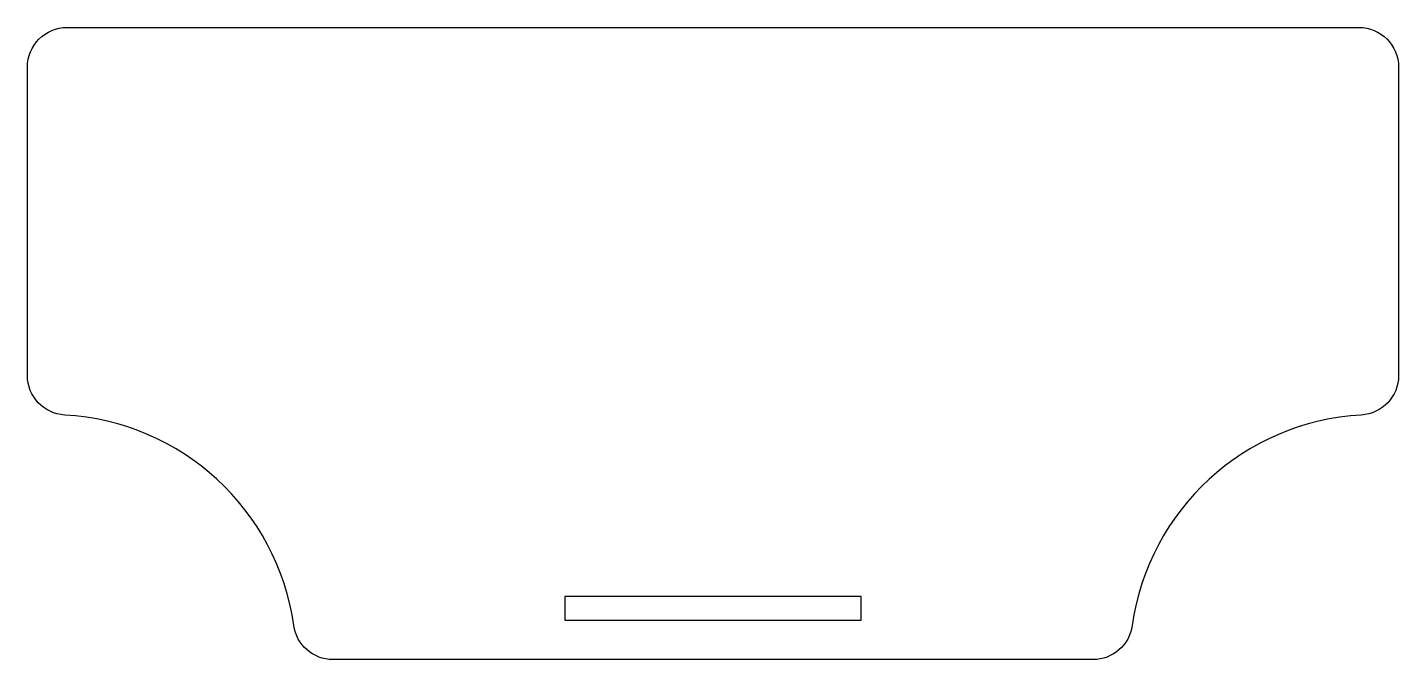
# Model space of a CAD drawing. Header units: millimetres. Extents: x -165 to 8, y -82 to -2.
import ezdxf

# ---------------------------------------------------------------- set-up
doc = ezdxf.new("R2010")
doc.units = ezdxf.units.MM
doc.layers.get('0').update_dxf_attribs({"linetype": 'CONTINUOUS'})

msp = doc.modelspace()

# ---------------------------------------------------------------- linework, layer by layer
msp.add_lwpolyline([(-165.46, -7.43, -0.414214), (-160.46, -2.43), (3, -2.43, -0.414214), (8, -7.43), (8, -46.48, -0.398025), (3.28, -51.48, 0.358208), (-25.7, -78.12, -0.373966), (-30.65, -82.43), (-126.81, -82.43, -0.373966), (-131.76, -78.12, 0.358208), (-160.74, -51.48, -0.398025), (-165.46, -46.48)], format="xyb", close=True)
msp.add_lwpolyline([(-60, -77.43), (-60, -74.43), (-97.46, -74.43), (-97.46, -77.43)], close=True)

doc.saveas('drawing.dxf')
